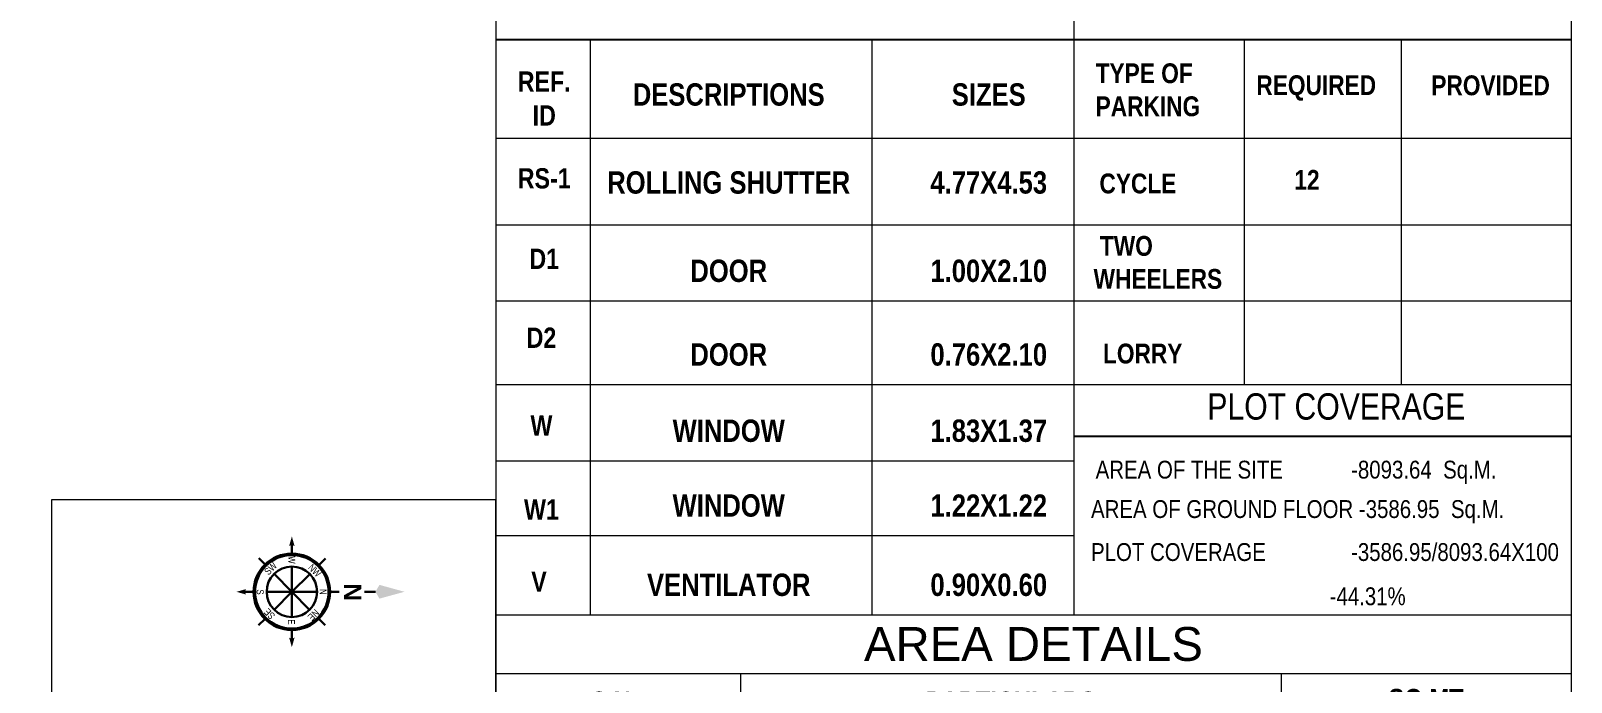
# Model space of a CAD drawing. Header units: metres. Extents: x -1559856 to -1559563, y 43807 to 43972.
# Drawn here: x -1559740.79 to -1559701.92, y 43930.72 to 43947.16 of the extents above; entities that cross this region are included whole.
import ezdxf

# ---------------------------------------------------------------- set-up
doc = ezdxf.new("R2010")
doc.units = ezdxf.units.M
doc.header["$LTSCALE"] = 750
doc.header["$MEASUREMENT"] = 0
doc.layers.get('0').update_dxf_attribs({"lineweight": 5})
doc.layers.add('doripalli', color=144, linetype='Continuous')
doc.layers.add('LANDSCAPE', color=54, linetype='Continuous')
doc.styles.add('145', font='swissc.ttf', dxfattribs={"height": 0.23})
doc.styles.add('3', font='swissck.ttf', dxfattribs={"height": 0.28})
doc.styles.add('CIVIL TEC- HARI', font='ARIALNB.TTF', dxfattribs={"height": 0.3})
doc.styles.get("Standard").update_dxf_attribs({"font": 'arial.ttf'})

# ---------------------------------------------------------------- blocks, each defined once
blk = doc.blocks.new('*T343')
at = {"color": 0, "linetype": 'ByBlock', "lineweight": -2}
for p, q in [((0, 0), (27.136, 0)), ((0, 0), (0, -7.735)), ((27.136, 0), (27.136, -7.735)), ((0, -1.485), (27.136, -1.485)), ((6.176, -1.485), (6.176, -7.735)), ((19.814, -1.485), (19.814, -7.735)), ((0, -2.933), (27.136, -2.933)), ((0, -4.534), (27.136, -4.534)), ((0, -6.135), (27.136, -6.135)), ((0, -7.735), (27.136, -7.735))]:
    blk.add_line(p, q, dxfattribs=at)
at = {"color": 0, "attachment_point": 5}
for s, insert, char_height, width in [('AREA DETAILS', (13.568, -0.743), 0.85386, 26.99197), ('{\\fSwis721 Cn BT|b1|i0|c0|p34;S.No}', (3.088, -2.209), 0.52369, 6.03259), ('{\\fSwis721 Cn BT|b1|i0|c0|p34;PARTICULARS }', (12.995, -2.209), 0.52369, 13.49423), ('{\\fSwis721 Cn BT|b1|i0|c0|p34;SQ.MT}', (23.475, -2.209), 0.52369, 7.17787), ('1', (3.088, -3.733), 0.524, 6.03259), ('2', (3.088, -5.334), 0.524, 6.03259), ('3', (3.088, -6.935), 0.524, 6.03259)]:
    blk.add_mtext(s, dxfattribs=dict(at, insert=insert, char_height=char_height, width=width))
at = {"color": 0, "attachment_point": 5, "style": '145'}
for s, insert, char_height, width in [('PLR/ FMB AREA', (12.995, -3.733), 0.52369, 13.49423), ('8100.00', (23.475, -3.733), 0.5237, 7.17787), ('DOCUMENT AREA', (12.995, -5.334), 0.52369, 13.49423), ('8093.65', (23.475, -5.334), 0.5237, 7.17787), ('SUPER IMPOSED PLOT AREA', (12.995, -6.935), 0.52369, 13.49423), ('8100.00', (23.475, -6.935), 0.5237, 7.17787)]:
    blk.add_mtext(s, dxfattribs=dict(at, insert=insert, char_height=char_height, width=width))
blk = doc.blocks.new('A$C1F410503')
for points in [[(1.583, 4.805), (1.386, 4.09), (1.583, 3.973)], [(1.583, 3.973), (1.779, 4.09), (1.583, 4.805)], [(0, 1.583), (0.275, 1.661), (0.236, 1.583)], [(0.275, 1.504), (0.236, 1.583), (0, 1.583)], [(2.894, 1.661), (2.933, 1.583), (3.169, 1.583)], [(3.169, 1.583), (2.894, 1.504), (2.933, 1.583)], [(1.584, 0), (1.506, 0.275), (1.584, 0.236)], [(1.663, 0.275), (1.584, 0.236), (1.584, 0)]]:
    blk.add_solid(points)
at = {"layer": 'LANDSCAPE', "color": 1, "lineweight": 30, "ltscale": 20}
for p, q in [((1.583, 3.973), (1.583, 3.663)), ((1.584, 2.933), (1.584, 2.675)), ((0.816, 2.36), (0.635, 2.542)), ((1.585, 0.862), (1.585, 2.304)), ((2.36, 2.353), (2.542, 2.534)), ((1.586, 1.583), (1.078, 2.096)), ((1.584, 1.583), (2.096, 2.091)), ((0.236, 1.583), (0.49, 1.583)), ((0.863, 1.583), (2.305, 1.583)), ((1.586, 1.583), (1.07, 1.078)), ((1.584, 1.583), (2.096, 1.075)), ((2.679, 1.583), (2.933, 1.583)), ((0.802, 0.816), (0.622, 0.64)), ((1.584, 0.487), (1.584, 0.236)), ((2.362, 0.811), (2.541, 0.633))]:
    blk.add_line(p, q, dxfattribs=at)
for centre, radius in [((1.584, 1.581), 1.094), ((1.584, 1.583), 1.051), ((1.584, 1.583), 0.721)]:
    blk.add_circle(centre, radius, dxfattribs=at)
at = {"layer": 'doripalli', "color": 4, "lineweight": 30, "style": '3'}
for s, rotation, p in [('NW', 45, (0.91, 2.031)), ('NE', 315, (2.064, 2.242)), ('SW', 135, (1.12, 0.915)), ('SE', 225, (2.253, 1.119))]:
    blk.add_text(s, height=0.2, rotation=rotation, dxfattribs=at).set_placement(p)
for s, p in [('N', (1.502, 2.379)), ('W', (0.564, 1.485)), ('E', (2.368, 1.469)), ('S', (1.512, 0.578))]:
    blk.add_text(s, height=0.2, dxfattribs=at).set_placement(p)
at = {"layer": 'doripalli', "color": 3, "lineweight": 30, "ltscale": 20, "insert": (1.343, 3.571), "char_height": 0.5, "width": 0.43438, "attachment_point": 1, "style": '3'}
blk.add_mtext('\\A1;{\\fSwis721 BlkOul BT|b1|i0|c0|p82;\\C4;N}', dxfattribs=at)

msp = doc.modelspace()

# ---------------------------------------------------------------- linework, layer by layer
at = {"color": 7, "linetype": 'ByBlock', "lineweight": -2, "ltscale": 0.05}
msp.add_line((-1559701.92363, 43946.92572, -138700.13381), (-1559729.0595, 43946.92572, -138700.13381), dxfattribs=at)
at = {"color": 7, "ltscale": 0.2}
for p, q in [((-1559726.67887, 43946.92572, -138700.13381), (-1559726.67887, 43932.42067, -138700.08236)), ((-1559710.17108, 43946.92572, -138700.13381), (-1559710.17108, 43938.23314, -138700.13381)), ((-1559706.21712, 43946.92572, -138700.13381), (-1559706.21712, 43938.23314, -138700.13381))]:
    msp.add_line(p, q, dxfattribs=at)
at = {"color": 7, "ltscale": 0.25}
for p, q in [((-1559719.57103, 43946.92572, -138700.13381), (-1559719.57103, 43932.42067, -138700.13381)), ((-1559729.0595, 43944.4506, -138700.13381), (-1559701.92363, 43944.4506, -138700.13381)), ((-1559729.0595, 43942.26214, -138700.13381), (-1559701.92363, 43942.26214, -138700.13381)), ((-1559729.0595, 43940.34398, -138700.13381), (-1559701.9239, 43940.34398, -138700.13381)), ((-1559729.0595, 43938.23314, -138700.13381), (-1559701.9239, 43938.23314, -138700.13381)), ((-1559729.0595, 43936.3084, -138700.13381), (-1559714.46349, 43936.3084, -138700.13381)), ((-1559729.0595, 43934.42194, -138700.13381), (-1559714.46349, 43934.42194, -138700.13381))]:
    msp.add_line(p, q, dxfattribs=at)
at = {"color": 0, "linetype": 'ByBlock', "lineweight": -2, "ltscale": 0.05}
msp.add_line((-1559714.46349, 43936.92676, -108368.55601), (-1559701.9239, 43936.92676, -108368.55601), dxfattribs=at)
at = {"color": 7, "ltscale": 0.2}
msp.add_lwpolyline([(-1559701.9239, 43862.94666), (-1559856.28176, 43862.94666), (-1559856.28176, 43972.27391), (-1559701.9239, 43972.27391)], close=True, dxfattribs=at)
at = {"color": 7, "ltscale": 0.2, "elevation": -138700.08236}
for points in [[(-1559729.05951, 43932.42067), (-1559714.46349, 43932.42067), (-1559714.46349, 43948.66219), (-1559729.05951, 43948.66219)], [(-1559740.26906, 43906.23501), (-1559729.05951, 43906.23501), (-1559729.05951, 43935.32041), (-1559740.26906, 43935.32041)]]:
    msp.add_lwpolyline(points, close=True, dxfattribs=at)

# ---------------------------------------------------------------- block references
at = {"color": 7, "lineweight": 30, "ltscale": 20, "xscale": 0.8819999999999998, "yscale": 0.8819999999999998, "zscale": 0.8819999999999998, "rotation": 270}
msp.add_blockref('A$C1F410503', (-1559735.6001, 43934.39651, -12033.48169), dxfattribs=at)
msp.add_blockref('*T343', (-1559729.05951, 43932.42067, -138700.08236))

# ---------------------------------------------------------------- texts
at = {"color": 7, "style": 'CIVIL TEC- HARI'}
for s, p in [(' REQUIRED', (-1559710.02729, 43945.53357, 161279.98234)), (' PROVIDED', (-1559705.61234, 43945.5299, 161279.98234)), ('CYCLE', (-1559713.82673, 43943.05406, 161279.98234)), ('12', (-1559708.90775, 43943.14463, 161279.98234)), ('LORRY', (-1559713.73746, 43938.76234, 161279.98234))]:
    msp.add_text(s, height=0.5, dxfattribs=at).set_placement(p)
at = {"color": 0, "style": '145'}
for s, p in [('AREA OF THE SITE            -8093.64  Sq.M.', (-1559713.92258, 43935.85698, -108368.55601)), ('     AREA OF GROUND FLOOR -3586.95  Sq.M.', (-1559714.75587, 43934.86229, -108368.55601)), ('     PLOT COVERAGE               -3586.95/8093.64X100', (-1559714.75587, 43933.77779, -108368.55601))]:
    msp.add_text(s, height=0.45, dxfattribs=at).set_placement(p)
at = {"color": 0, "ltscale": 0.25, "style": '145'}
msp.add_text('                                               -44.31%%% ', height=0.45, dxfattribs=at).set_placement((-1559714.75587, 43932.66183, -108368.55601))
at = {"color": 7, "ltscale": 0.2, "char_height": 0.5, "attachment_point": 1, "style": 'CIVIL TEC- HARI'}
for s, insert, width in [('TYPE OF \\PPARKING', (-1559713.92383, 43946.33493, 161279.98234), 5.2506821), (' TWO \\PWHEELERS', (-1559713.97475, 43941.97836, 161279.98234), 4.9000682)]:
    msp.add_mtext(s, dxfattribs=dict(at, insert=insert, width=width))
at = {"color": 7, "ltscale": 0.25, "attachment_point": 5, "style": 'CIVIL TEC- HARI'}
for s, insert, char_height, width in [('REF. ID', (-1559727.83624, 43945.44779, -0.04677), 0.512318, 1.7817144), ('DESCRIPTIONS ', (-1559723.18077, 43945.54527, -138700.13381), 0.5635497, 10.4490319), ('SIZES ', (-1559716.62007, 43945.54527, -138700.13381), 0.56355, 7.9461358), ('RS-1', (-1559727.83624, 43943.42959, -0.04677), 0.512318, 1.7817144), ('ROLLING SHUTTER', (-1559723.18077, 43943.32525, -138700.13381), 0.5635497, 10.4490319), ('4.77X4.53', (-1559716.62007, 43943.32525, -138700.13381), 0.56355, 7.9461358), ('D1', (-1559727.83624, 43941.40287, -0.04677), 0.512318, 1.7817144), ('DOOR', (-1559723.18077, 43941.09585, -138700.13381), 0.56355, 10.4490319), ('1.00X2.10', (-1559716.62007, 43941.09585, -138700.13381), 0.56355, 7.9461358), ('D2', (-1559727.90662, 43939.41155, -0.04677), 0.512318, 1.7817144), ('DOOR', (-1559723.18077, 43938.98501, -138700.13381), 0.56355, 10.4490319), ('0.76X2.10', (-1559716.62007, 43938.98501, -138700.13381), 0.56355, 7.9461358), ('W', (-1559727.90662, 43937.19514, -0.04677), 0.51232, 1.7817144), ('WINDOW', (-1559723.18077, 43937.06028, -138700.13381), 0.56355, 10.4490319), ('1.83X1.37', (-1559716.62007, 43937.06028, -138700.13381), 0.56355, 7.9461358), ('WINDOW', (-1559723.18077, 43935.17381, -138700.13381), 0.56355, 10.4490319), ('1.22X1.22', (-1559716.62007, 43935.17381, -138700.13381), 0.56355, 7.9461358), ('W1', (-1559727.90662, 43935.07439, -0.04677), 0.512318, 1.7817144), ('V', (-1559727.96845, 43933.25505, -0.04677), 0.51232, 1.7817144), ('VENTILATOR', (-1559723.18077, 43933.17254, -138700.13381), 0.56355, 10.4490319), ('0.90X0.60', (-1559716.62007, 43933.17254, -138700.13381), 0.56355, 7.9461358)]:
    msp.add_mtext(s, dxfattribs=dict(at, insert=insert, char_height=char_height, width=width))
at = {"color": 0, "ltscale": 0.25, "insert": (-1559711.10425, 43938.00839, -108368.55601), "char_height": 0.6642558, "width": 13.1378278, "attachment_point": 1, "style": '145'}
msp.add_mtext('PLOT COVERAGE ', dxfattribs=at)

doc.saveas('drawing.dxf')
